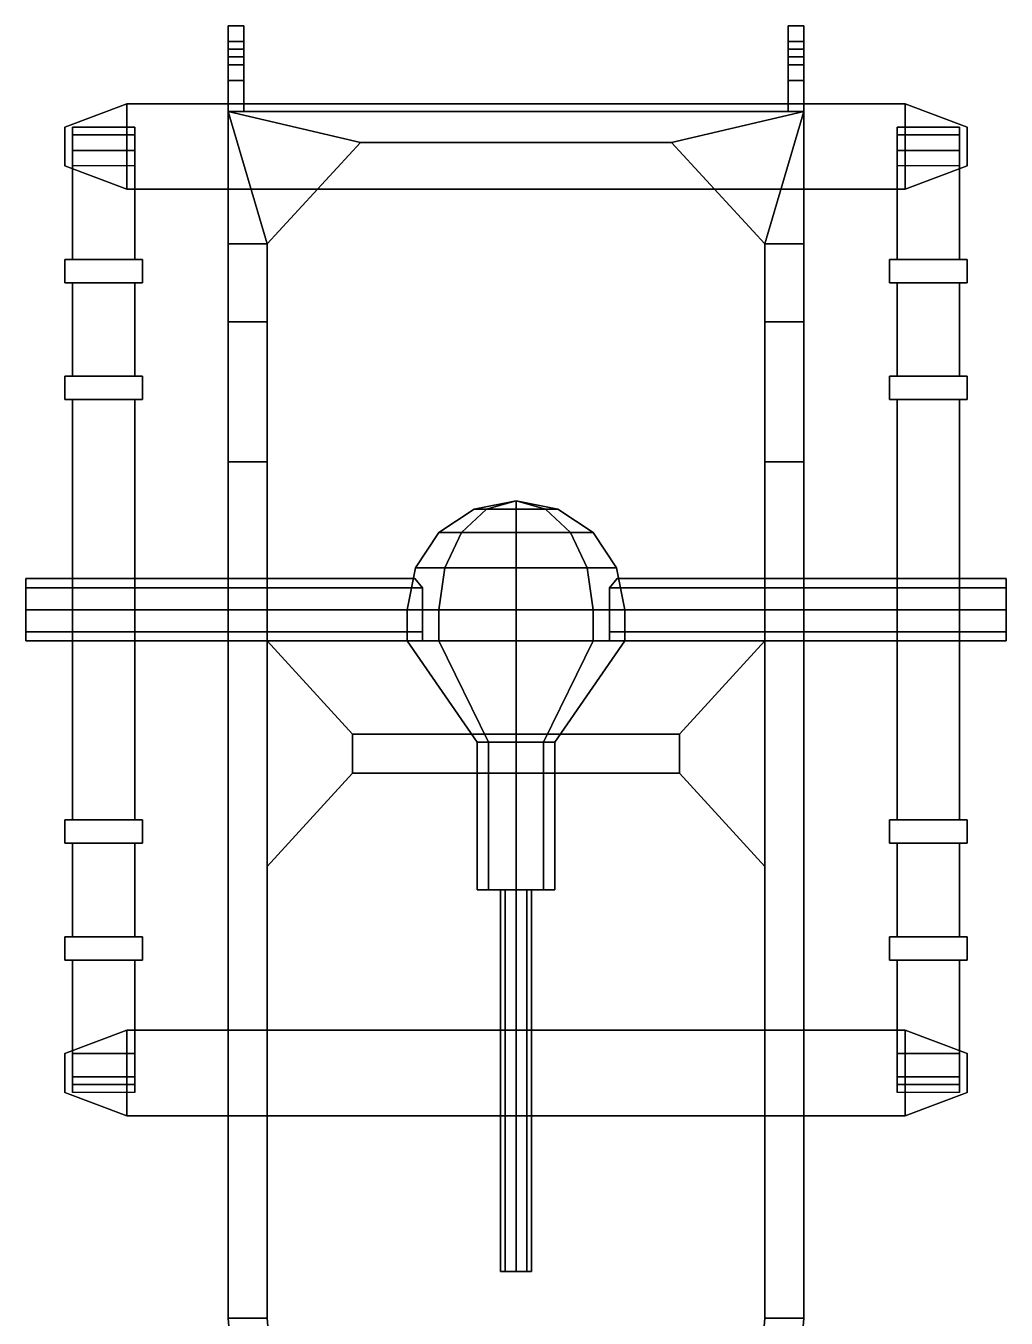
# Model space of a CAD drawing. Extents: x -0.63 to 0.63, y -1.42 to 1.95.
# Drawn here: x -0.63 to 0.63, y 0.29 to 1.95 of the extents above; entities that cross this region are included whole.
import ezdxf

# ---------------------------------------------------------------- set-up
doc = ezdxf.new("R2010")
doc.units = 0
doc.layers.add('FRAME', color=5, linetype='CONTINUOUS')

msp = doc.modelspace()

# ---------------------------------------------------------------- linework, layer by layer
at = {"layer": 'FRAME'}
for points in [[(-0.37, 1.95, 0.57), (-0.37, 1.93, 0.55), (-0.37, 1.92, 0.57), (-0.37, 1.93, 0.58)], [(-0.37, 1.95, 0.6), (-0.37, 1.95, 0.57), (-0.37, 1.93, 0.58), (-0.37, 1.93, 0.59)], [(-0.37, 1.91, 0.63), (-0.37, 1.95, 0.6), (-0.37, 1.93, 0.59), (-0.37, 1.91, 0.61)], [(-0.37, 1.95, 0.6), (-0.37, 1.91, 0.63), (-0.35, 1.91, 0.63), (-0.35, 1.95, 0.6)], [(-0.35, 1.95, 0.6), (-0.35, 1.95, 0.57), (-0.37, 1.95, 0.57), (-0.37, 1.95, 0.6)], [(-0.35, 1.95, 0.57), (-0.35, 1.93, 0.55), (-0.37, 1.93, 0.55), (-0.37, 1.95, 0.57)], [(-0.35, 1.93, 0.58), (-0.35, 1.92, 0.57), (-0.35, 1.93, 0.55), (-0.35, 1.95, 0.57)], [(-0.35, 1.93, 0.59), (-0.35, 1.93, 0.58), (-0.35, 1.95, 0.57), (-0.35, 1.95, 0.6)], [(-0.35, 1.91, 0.61), (-0.35, 1.93, 0.59), (-0.35, 1.95, 0.6), (-0.35, 1.91, 0.63)], [(0.35, 1.91, 0.63), (0.35, 1.95, 0.6), (0.35, 1.93, 0.59), (0.35, 1.91, 0.61)], [(0.35, 1.95, 0.6), (0.35, 1.91, 0.63), (0.37, 1.91, 0.63), (0.37, 1.95, 0.6)], [(0.35, 1.95, 0.6), (0.35, 1.95, 0.57), (0.35, 1.93, 0.58), (0.35, 1.93, 0.59)], [(0.35, 1.95, 0.57), (0.35, 1.93, 0.55), (0.35, 1.92, 0.57), (0.35, 1.93, 0.58)], [(0.37, 1.95, 0.6), (0.37, 1.95, 0.57), (0.35, 1.95, 0.57), (0.35, 1.95, 0.6)], [(0.37, 1.95, 0.57), (0.37, 1.93, 0.55), (0.35, 1.93, 0.55), (0.35, 1.95, 0.57)], [(0.37, 1.91, 0.61), (0.37, 1.93, 0.59), (0.37, 1.95, 0.6), (0.37, 1.91, 0.63)], [(0.37, 1.93, 0.59), (0.37, 1.93, 0.58), (0.37, 1.95, 0.57), (0.37, 1.95, 0.6)], [(0.37, 1.93, 0.58), (0.37, 1.92, 0.57), (0.37, 1.93, 0.55), (0.37, 1.95, 0.57)], [(-0.37, 1.93, 0.55), (-0.37, 1.9, 0.55), (-0.37, 1.91, 0.57), (-0.37, 1.92, 0.57)], [(-0.35, 1.93, 0.55), (-0.35, 1.9, 0.55), (-0.37, 1.9, 0.55), (-0.37, 1.93, 0.55)], [(-0.37, 1.91, 0.61), (-0.37, 1.93, 0.59), (-0.35, 1.93, 0.59), (-0.35, 1.91, 0.61)], [(-0.37, 1.93, 0.58), (-0.37, 1.92, 0.57), (-0.35, 1.92, 0.57), (-0.35, 1.93, 0.58)], [(-0.37, 1.93, 0.59), (-0.37, 1.93, 0.58), (-0.35, 1.93, 0.58), (-0.35, 1.93, 0.59)], [(-0.35, 1.92, 0.57), (-0.35, 1.91, 0.57), (-0.35, 1.9, 0.55), (-0.35, 1.93, 0.55)], [(0.35, 1.93, 0.58), (0.35, 1.92, 0.57), (0.37, 1.92, 0.57), (0.37, 1.93, 0.58)], [(0.35, 1.93, 0.59), (0.35, 1.93, 0.58), (0.37, 1.93, 0.58), (0.37, 1.93, 0.59)], [(0.35, 1.91, 0.61), (0.35, 1.93, 0.59), (0.37, 1.93, 0.59), (0.37, 1.91, 0.61)], [(0.37, 1.93, 0.55), (0.37, 1.9, 0.55), (0.35, 1.9, 0.55), (0.35, 1.93, 0.55)], [(0.35, 1.93, 0.55), (0.35, 1.9, 0.55), (0.35, 1.91, 0.57), (0.35, 1.92, 0.57)], [(0.37, 1.92, 0.57), (0.37, 1.91, 0.57), (0.37, 1.9, 0.55), (0.37, 1.93, 0.55)], [(-0.37, 1.92, 0.57), (-0.37, 1.91, 0.57), (-0.35, 1.91, 0.57), (-0.35, 1.92, 0.57)], [(-0.37, 1.9, 0.55), (-0.37, 1.88, 0.58), (-0.37, 1.88, 0.61), (-0.37, 1.91, 0.57)], [(-0.37, 1.91, 0.57), (-0.37, 1.88, 0.61), (-0.35, 1.88, 0.61), (-0.35, 1.91, 0.57)], [(-0.37, 1.91, 0.63), (-0.37, 1.91, 0.61), (-0.35, 1.91, 0.61), (-0.35, 1.91, 0.63)], [(-0.35, 1.91, 0.57), (-0.35, 1.88, 0.61), (-0.35, 1.88, 0.58), (-0.35, 1.9, 0.55)], [(0.35, 1.92, 0.57), (0.35, 1.91, 0.57), (0.37, 1.91, 0.57), (0.37, 1.92, 0.57)], [(0.35, 1.91, 0.63), (0.35, 1.91, 0.61), (0.37, 1.91, 0.61), (0.37, 1.91, 0.63)], [(0.35, 1.91, 0.57), (0.35, 1.88, 0.61), (0.37, 1.88, 0.61), (0.37, 1.91, 0.57)], [(0.35, 1.9, 0.55), (0.35, 1.88, 0.58), (0.35, 1.88, 0.61), (0.35, 1.91, 0.57)], [(0.37, 1.91, 0.57), (0.37, 1.88, 0.61), (0.37, 1.88, 0.58), (0.37, 1.9, 0.55)], [(-0.35, 1.9, 0.55), (-0.35, 1.88, 0.58), (-0.37, 1.88, 0.58), (-0.37, 1.9, 0.55)], [(0.37, 1.9, 0.55), (0.37, 1.88, 0.58), (0.35, 1.88, 0.58), (0.35, 1.9, 0.55)], [(-0.37, 1.88, 0.58), (-0.37, 1.84, 0.58), (-0.37, 1.84, 0.61), (-0.37, 1.88, 0.61)], [(-0.37, 1.88, 0.61), (-0.37, 1.84, 0.61), (-0.35, 1.84, 0.61), (-0.35, 1.88, 0.61)], [(-0.35, 1.88, 0.58), (-0.35, 1.84, 0.58), (-0.37, 1.84, 0.58), (-0.37, 1.88, 0.58)], [(-0.35, 1.88, 0.61), (-0.35, 1.84, 0.61), (-0.35, 1.84, 0.58), (-0.35, 1.88, 0.58)], [(0.37, 1.88, 0.58), (0.37, 1.84, 0.58), (0.35, 1.84, 0.58), (0.35, 1.88, 0.58)], [(0.35, 1.88, 0.61), (0.35, 1.84, 0.61), (0.37, 1.84, 0.61), (0.37, 1.88, 0.61)], [(0.35, 1.88, 0.58), (0.35, 1.84, 0.58), (0.35, 1.84, 0.61), (0.35, 1.88, 0.61)], [(0.37, 1.88, 0.61), (0.37, 1.84, 0.61), (0.37, 1.84, 0.58), (0.37, 1.88, 0.58)], [(-0.5, 1.85, 0.53), (-0.5, 1.85, 0.46), (-0.58, 1.82, 0.46), (-0.58, 1.82, 0.53)], [(-0.5, 1.85, 0.46), (-0.5, 1.74, 0.46), (-0.58, 1.77, 0.46), (-0.58, 1.82, 0.46)], [(-0.58, 1.82, 0.53), (-0.58, 1.77, 0.53), (-0.5, 1.74, 0.53), (-0.5, 1.85, 0.53)], [(-0.5, 1.85, 0.53), (-0.5, 1.74, 0.53), (0.5, 1.74, 0.53), (0.5, 1.85, 0.53)], [(0.5, 1.85, 0.53), (0.5, 1.85, 0.46), (-0.5, 1.85, 0.46), (-0.5, 1.85, 0.53)], [(0.5, 1.85, 0.46), (0.5, 1.74, 0.46), (-0.5, 1.74, 0.46), (-0.5, 1.85, 0.46)], [(0.58, 1.77, 0.53), (0.58, 1.82, 0.53), (0.5, 1.85, 0.53), (0.5, 1.74, 0.53)], [(0.58, 1.82, 0.53), (0.58, 1.82, 0.46), (0.5, 1.85, 0.46), (0.5, 1.85, 0.53)], [(0.5, 1.74, 0.46), (0.5, 1.85, 0.46), (0.58, 1.82, 0.46), (0.58, 1.77, 0.46)], [(-0.37, 1.84, 0.53), (-0.37, 1.57, 0.53), (-0.37, 1.67, 0.62), (-0.37, 1.84, 0.62)], [(0.37, 1.84, 0.62), (0.37, 1.84, 0.53), (-0.37, 1.84, 0.53), (-0.37, 1.84, 0.62)], [(-0.32, 1.67, 0.53), (-0.32, 1.57, 0.53), (-0.37, 1.57, 0.53), (-0.37, 1.84, 0.53)], [(-0.37, 1.84, 0.62), (-0.37, 1.67, 0.62), (-0.32, 1.67, 0.62), (-0.2, 1.8, 0.62)], [(-0.37, 1.84, 0.53), (-0.2, 1.8, 0.53), (-0.32, 1.67, 0.53), (-0.37, 1.84, 0.53)], [(0.37, 1.84, 0.53), (0.2, 1.8, 0.53), (-0.2, 1.8, 0.53), (-0.37, 1.84, 0.53)], [(0.2, 1.8, 0.62), (0.37, 1.84, 0.62), (-0.37, 1.84, 0.62), (-0.2, 1.8, 0.62)], [(0.2, 1.8, 0.62), (0.32, 1.67, 0.62), (0.37, 1.67, 0.62), (0.37, 1.84, 0.62)], [(0.37, 1.84, 0.53), (0.32, 1.67, 0.53), (0.2, 1.8, 0.53)], [(0.37, 1.84, 0.53), (0.37, 1.57, 0.53), (0.32, 1.57, 0.53), (0.32, 1.67, 0.53)], [(0.37, 1.67, 0.62), (0.37, 1.57, 0.53), (0.37, 1.84, 0.53), (0.37, 1.84, 0.62)], [(-0.58, 1.82, 0.46), (-0.58, 1.77, 0.46), (-0.58, 1.77, 0.53), (-0.58, 1.82, 0.53)], [(-0.57, 1.79, 0.35), (-0.57, 1.82, 0.37), (-0.49, 1.82, 0.37), (-0.49, 1.79, 0.35)], [(-0.57, 1.82, 0.37), (-0.57, 1.82, 0.38), (-0.49, 1.82, 0.38), (-0.49, 1.82, 0.37)], [(-0.57, 1.82, 0.38), (-0.57, 1.81, 0.4), (-0.49, 1.81, 0.4), (-0.49, 1.82, 0.38)], [(-0.57, 1.79, 0.37), (-0.57, 1.82, 0.38), (-0.57, 1.82, 0.37), (-0.57, 1.79, 0.35)], [(-0.57, 1.79, 0.38), (-0.57, 1.81, 0.4), (-0.57, 1.82, 0.38), (-0.57, 1.79, 0.37)], [(-0.57, 1.81, 0.4), (-0.57, 1.81, 0.46), (-0.49, 1.81, 0.46), (-0.49, 1.81, 0.4)], [(-0.57, 1.77, 0.46), (-0.57, 1.81, 0.46), (-0.57, 1.81, 0.4), (-0.57, 1.79, 0.38)], [(-0.49, 1.79, 0.35), (-0.49, 1.82, 0.37), (-0.49, 1.82, 0.38), (-0.49, 1.79, 0.37)], [(-0.49, 1.79, 0.37), (-0.49, 1.82, 0.38), (-0.49, 1.81, 0.4), (-0.49, 1.79, 0.38)], [(-0.49, 1.79, 0.38), (-0.49, 1.81, 0.4), (-0.49, 1.81, 0.46), (-0.49, 1.77, 0.46)], [(0.49, 1.79, 0.38), (0.49, 1.81, 0.4), (0.49, 1.82, 0.38), (0.49, 1.79, 0.37)], [(0.49, 1.79, 0.37), (0.49, 1.82, 0.38), (0.49, 1.82, 0.37), (0.49, 1.79, 0.35)], [(0.49, 1.82, 0.38), (0.49, 1.81, 0.4), (0.57, 1.81, 0.4), (0.57, 1.82, 0.38)], [(0.49, 1.82, 0.37), (0.49, 1.82, 0.38), (0.57, 1.82, 0.38), (0.57, 1.82, 0.37)], [(0.49, 1.79, 0.35), (0.49, 1.82, 0.37), (0.57, 1.82, 0.37), (0.57, 1.79, 0.35)], [(0.49, 1.77, 0.46), (0.49, 1.81, 0.46), (0.49, 1.81, 0.4), (0.49, 1.79, 0.38)], [(0.49, 1.81, 0.4), (0.49, 1.81, 0.46), (0.57, 1.81, 0.46), (0.57, 1.81, 0.4)], [(0.57, 1.79, 0.37), (0.57, 1.82, 0.38), (0.57, 1.81, 0.4), (0.57, 1.79, 0.38)], [(0.57, 1.79, 0.35), (0.57, 1.82, 0.37), (0.57, 1.82, 0.38), (0.57, 1.79, 0.37)], [(0.57, 1.79, 0.38), (0.57, 1.81, 0.4), (0.57, 1.81, 0.46), (0.57, 1.77, 0.46)], [(0.58, 1.77, 0.46), (0.58, 1.82, 0.46), (0.58, 1.82, 0.53), (0.58, 1.77, 0.53)], [(-0.2, 1.8, 0.62), (-0.32, 1.67, 0.62), (-0.32, 1.67, 0.53), (-0.2, 1.8, 0.53)], [(0.2, 1.8, 0.62), (-0.2, 1.8, 0.62), (-0.2, 1.8, 0.53), (0.2, 1.8, 0.53)], [(0.32, 1.67, 0.62), (0.2, 1.8, 0.62), (0.2, 1.8, 0.53), (0.32, 1.67, 0.53)], [(-0.57, 1.65, 0.34), (-0.57, 1.79, 0.37), (-0.57, 1.79, 0.35), (-0.57, 1.65, 0.3)], [(-0.57, 1.65, 0.3), (-0.57, 1.79, 0.35), (-0.49, 1.79, 0.35), (-0.49, 1.65, 0.3)], [(-0.49, 1.65, 0.34), (-0.49, 1.79, 0.37), (-0.57, 1.79, 0.37), (-0.57, 1.65, 0.34)], [(-0.49, 1.79, 0.37), (-0.49, 1.79, 0.38), (-0.57, 1.79, 0.38), (-0.57, 1.79, 0.37)], [(-0.49, 1.79, 0.38), (-0.49, 1.77, 0.46), (-0.57, 1.77, 0.46), (-0.57, 1.79, 0.38)], [(-0.49, 1.65, 0.3), (-0.49, 1.79, 0.35), (-0.49, 1.79, 0.37), (-0.49, 1.65, 0.34)], [(0.57, 1.79, 0.38), (0.57, 1.77, 0.46), (0.49, 1.77, 0.46), (0.49, 1.79, 0.38)], [(0.57, 1.79, 0.37), (0.57, 1.79, 0.38), (0.49, 1.79, 0.38), (0.49, 1.79, 0.37)], [(0.57, 1.65, 0.34), (0.57, 1.79, 0.37), (0.49, 1.79, 0.37), (0.49, 1.65, 0.34)], [(0.49, 1.65, 0.3), (0.49, 1.79, 0.35), (0.57, 1.79, 0.35), (0.57, 1.65, 0.3)], [(0.49, 1.65, 0.34), (0.49, 1.79, 0.37), (0.49, 1.79, 0.35), (0.49, 1.65, 0.3)], [(0.57, 1.65, 0.3), (0.57, 1.79, 0.35), (0.57, 1.79, 0.37), (0.57, 1.65, 0.34)], [(-0.58, 1.77, 0.53), (-0.58, 1.77, 0.46), (-0.5, 1.74, 0.46), (-0.5, 1.74, 0.53)], [(0.5, 1.74, 0.53), (0.5, 1.74, 0.46), (0.58, 1.77, 0.46), (0.58, 1.77, 0.53)], [(-0.5, 1.74, 0.53), (-0.5, 1.74, 0.46), (0.5, 1.74, 0.46), (0.5, 1.74, 0.53)], [(-0.37, 1.57, 0.53), (-0.37, 1.39, 0.49), (-0.37, 0.29, 0.59), (-0.37, 1.67, 0.62)], [(-0.37, 1.67, 0.62), (-0.37, 0.29, 0.59), (-0.32, 0.29, 0.59), (-0.32, 1.67, 0.62)], [(-0.32, 1.67, 0.62), (-0.32, 1.57, 0.53), (-0.32, 1.67, 0.53), (-0.32, 1.6693, 0.6193)], [(-0.32, 0.29, 0.59), (-0.32, 1.39, 0.49), (-0.32, 1.57, 0.53), (-0.32, 1.67, 0.62)], [(0.32, 1.67, 0.53), (0.32, 1.57, 0.53), (0.32, 1.67, 0.62)], [(0.32, 1.67, 0.62), (0.32, 0.29, 0.59), (0.37, 0.29, 0.59), (0.37, 1.67, 0.62)], [(0.32, 1.57, 0.53), (0.32, 1.39, 0.49), (0.32, 0.29, 0.59), (0.32, 1.67, 0.62)], [(0.37, 0.29, 0.59), (0.37, 1.39, 0.49), (0.37, 1.57, 0.53), (0.37, 1.67, 0.62)], [(-0.48, 1.62, 0.36), (-0.48, 1.65, 0.36), (-0.58, 1.65, 0.36), (-0.58, 1.62, 0.36)], [(-0.58, 1.62, 0.36), (-0.58, 1.65, 0.36), (-0.58, 1.65, 0.28), (-0.58, 1.62, 0.28)], [(-0.58, 1.62, 0.28), (-0.58, 1.65, 0.28), (-0.48, 1.65, 0.28), (-0.48, 1.62, 0.28)], [(-0.57, 1.65, 0.3), (-0.58, 1.65, 0.28), (-0.58, 1.65, 0.36), (-0.57, 1.65, 0.34)], [(-0.49, 1.65, 0.3), (-0.48, 1.65, 0.28), (-0.58, 1.65, 0.28), (-0.57, 1.65, 0.3)], [(-0.57, 1.65, 0.34), (-0.58, 1.65, 0.36), (-0.48, 1.65, 0.36), (-0.49, 1.65, 0.34)], [(-0.49, 1.65, 0.34), (-0.48, 1.65, 0.36), (-0.48, 1.65, 0.28), (-0.49, 1.65, 0.3)], [(-0.48, 1.62, 0.28), (-0.48, 1.65, 0.28), (-0.48, 1.65, 0.36), (-0.48, 1.62, 0.36)], [(0.57, 1.65, 0.3), (0.58, 1.65, 0.28), (0.48, 1.65, 0.28), (0.49, 1.65, 0.3)], [(0.49, 1.65, 0.3), (0.48, 1.65, 0.28), (0.48, 1.65, 0.36), (0.49, 1.65, 0.34)], [(0.48, 1.62, 0.36), (0.48, 1.65, 0.36), (0.48, 1.65, 0.28), (0.48, 1.62, 0.28)], [(0.48, 1.62, 0.28), (0.48, 1.65, 0.28), (0.58, 1.65, 0.28), (0.58, 1.62, 0.28)], [(0.49, 1.65, 0.34), (0.48, 1.65, 0.36), (0.58, 1.65, 0.36), (0.57, 1.65, 0.34)], [(0.58, 1.62, 0.36), (0.58, 1.65, 0.36), (0.48, 1.65, 0.36), (0.48, 1.62, 0.36)], [(0.57, 1.65, 0.34), (0.58, 1.65, 0.36), (0.58, 1.65, 0.28), (0.57, 1.65, 0.3)], [(0.58, 1.62, 0.28), (0.58, 1.65, 0.28), (0.58, 1.65, 0.36), (0.58, 1.62, 0.36)], [(-0.49, 1.62, 0.34), (-0.48, 1.62, 0.36), (-0.58, 1.62, 0.36), (-0.57, 1.62, 0.34)], [(-0.57, 1.62, 0.34), (-0.58, 1.62, 0.36), (-0.58, 1.62, 0.28), (-0.57, 1.62, 0.29)], [(-0.57, 1.62, 0.29), (-0.58, 1.62, 0.28), (-0.48, 1.62, 0.28), (-0.49, 1.62, 0.29)], [(-0.49, 1.5, 0.33), (-0.49, 1.62, 0.34), (-0.57, 1.62, 0.34), (-0.57, 1.5, 0.33)], [(-0.57, 1.5, 0.27), (-0.57, 1.62, 0.29), (-0.49, 1.62, 0.29), (-0.49, 1.5, 0.27)], [(-0.57, 1.5, 0.33), (-0.57, 1.62, 0.34), (-0.57, 1.62, 0.29), (-0.57, 1.5, 0.27)], [(-0.49, 1.5, 0.27), (-0.49, 1.62, 0.29), (-0.49, 1.62, 0.34), (-0.49, 1.5, 0.33)], [(-0.49, 1.62, 0.29), (-0.48, 1.62, 0.28), (-0.48, 1.62, 0.36), (-0.49, 1.62, 0.34)], [(0.49, 1.62, 0.34), (0.48, 1.62, 0.36), (0.48, 1.62, 0.28), (0.49, 1.62, 0.29)], [(0.49, 1.62, 0.29), (0.48, 1.62, 0.28), (0.58, 1.62, 0.28), (0.57, 1.62, 0.29)], [(0.57, 1.62, 0.34), (0.58, 1.62, 0.36), (0.48, 1.62, 0.36), (0.49, 1.62, 0.34)], [(0.49, 1.5, 0.33), (0.49, 1.62, 0.34), (0.49, 1.62, 0.29), (0.49, 1.5, 0.27)], [(0.49, 1.5, 0.27), (0.49, 1.62, 0.29), (0.57, 1.62, 0.29), (0.57, 1.5, 0.27)], [(0.57, 1.5, 0.33), (0.57, 1.62, 0.34), (0.49, 1.62, 0.34), (0.49, 1.5, 0.33)], [(0.57, 1.62, 0.29), (0.58, 1.62, 0.28), (0.58, 1.62, 0.36), (0.57, 1.62, 0.34)], [(0.57, 1.5, 0.27), (0.57, 1.62, 0.29), (0.57, 1.62, 0.34), (0.57, 1.5, 0.33)], [(-0.32, 1.57, 0.53), (-0.32, 1.39, 0.49), (-0.37, 1.39, 0.49), (-0.37, 1.57, 0.53)], [(0.37, 1.57, 0.53), (0.37, 1.39, 0.49), (0.32, 1.39, 0.49), (0.32, 1.57, 0.53)], [(-0.58, 1.5, 0.34), (-0.58, 1.47, 0.34), (-0.48, 1.47, 0.34), (-0.48, 1.5, 0.34)], [(-0.48, 1.5, 0.26), (-0.48, 1.47, 0.26), (-0.58, 1.47, 0.26), (-0.58, 1.5, 0.26)], [(-0.58, 1.5, 0.26), (-0.58, 1.47, 0.26), (-0.58, 1.47, 0.34), (-0.58, 1.5, 0.34)], [(-0.58, 1.5, 0.34), (-0.57, 1.5, 0.33), (-0.57, 1.5, 0.27), (-0.58, 1.5, 0.26)], [(-0.58, 1.5, 0.26), (-0.57, 1.5, 0.27), (-0.49, 1.5, 0.27), (-0.48, 1.5, 0.26)], [(-0.48, 1.5, 0.34), (-0.49, 1.5, 0.33), (-0.57, 1.5, 0.33), (-0.58, 1.5, 0.34)], [(-0.48, 1.5, 0.26), (-0.49, 1.5, 0.27), (-0.49, 1.5, 0.33), (-0.48, 1.5, 0.34)], [(-0.48, 1.5, 0.34), (-0.48, 1.47, 0.34), (-0.48, 1.47, 0.26), (-0.48, 1.5, 0.26)], [(0.48, 1.5, 0.34), (0.49, 1.5, 0.33), (0.49, 1.5, 0.27), (0.48, 1.5, 0.26)], [(0.48, 1.5, 0.26), (0.48, 1.47, 0.26), (0.48, 1.47, 0.34), (0.48, 1.5, 0.34)], [(0.48, 1.5, 0.26), (0.49, 1.5, 0.27), (0.57, 1.5, 0.27), (0.58, 1.5, 0.26)], [(0.58, 1.5, 0.26), (0.58, 1.47, 0.26), (0.48, 1.47, 0.26), (0.48, 1.5, 0.26)], [(0.58, 1.5, 0.34), (0.57, 1.5, 0.33), (0.49, 1.5, 0.33), (0.48, 1.5, 0.34)], [(0.48, 1.5, 0.34), (0.48, 1.47, 0.34), (0.58, 1.47, 0.34), (0.58, 1.5, 0.34)], [(0.58, 1.5, 0.26), (0.57, 1.5, 0.27), (0.57, 1.5, 0.33), (0.58, 1.5, 0.34)], [(0.58, 1.5, 0.34), (0.58, 1.47, 0.34), (0.58, 1.47, 0.26), (0.58, 1.5, 0.26)], [(-0.58, 1.47, 0.34), (-0.57, 1.47, 0.33), (-0.49, 1.47, 0.33), (-0.48, 1.47, 0.34)], [(-0.58, 1.47, 0.26), (-0.57, 1.47, 0.27), (-0.57, 1.47, 0.33), (-0.58, 1.47, 0.34)], [(-0.48, 1.47, 0.26), (-0.49, 1.47, 0.27), (-0.57, 1.47, 0.27), (-0.58, 1.47, 0.26)], [(-0.57, 1.47, 0.33), (-0.57, 1.2, 0.32), (-0.49, 1.2, 0.32), (-0.49, 1.47, 0.33)], [(-0.57, 1.47, 0.27), (-0.57, 1.2, 0.25), (-0.57, 1.2, 0.32), (-0.57, 1.47, 0.33)], [(-0.49, 1.47, 0.27), (-0.49, 1.2, 0.25), (-0.57, 1.2, 0.25), (-0.57, 1.47, 0.27)], [(-0.49, 1.47, 0.33), (-0.49, 1.2, 0.32), (-0.49, 1.2, 0.25), (-0.49, 1.47, 0.27)], [(-0.48, 1.47, 0.34), (-0.49, 1.47, 0.33), (-0.49, 1.47, 0.27), (-0.48, 1.47, 0.26)], [(0.48, 1.47, 0.26), (0.49, 1.47, 0.27), (0.49, 1.47, 0.33), (0.48, 1.47, 0.34)], [(0.58, 1.47, 0.26), (0.57, 1.47, 0.27), (0.49, 1.47, 0.27), (0.48, 1.47, 0.26)], [(0.48, 1.47, 0.34), (0.49, 1.47, 0.33), (0.57, 1.47, 0.33), (0.58, 1.47, 0.34)], [(0.49, 1.47, 0.27), (0.49, 1.2, 0.25), (0.49, 1.2, 0.32), (0.49, 1.47, 0.33)], [(0.57, 1.47, 0.27), (0.57, 1.2, 0.25), (0.49, 1.2, 0.25), (0.49, 1.47, 0.27)], [(0.49, 1.47, 0.33), (0.49, 1.2, 0.32), (0.57, 1.2, 0.32), (0.57, 1.47, 0.33)], [(0.58, 1.47, 0.34), (0.57, 1.47, 0.33), (0.57, 1.47, 0.27), (0.58, 1.47, 0.26)], [(0.57, 1.47, 0.33), (0.57, 1.2, 0.32), (0.57, 1.2, 0.25), (0.57, 1.47, 0.27)], [(-0.37, 1.39, 0.49), (-0.37, 0.29, 0.47), (-0.37, 0.29, 0.59)], [(-0.32, 1.39, 0.49), (-0.32, 0.29, 0.47), (-0.37, 0.29, 0.47), (-0.37, 1.39, 0.49)], [(-0.32, 0.29, 0.59), (-0.32, 0.29, 0.47), (-0.32, 1.39, 0.49), (-0.32, 0.29, 0.59)], [(0.32, 1.39, 0.49), (0.32, 0.29, 0.47), (0.32, 0.29, 0.59)], [(0.37, 1.39, 0.49), (0.37, 0.29, 0.47), (0.32, 0.29, 0.47), (0.32, 1.39, 0.49)], [(0.37, 0.29, 0.59), (0.37, 0.29, 0.47), (0.37, 1.39, 0.49), (0.37, 0.29, 0.59)], [(-0.0536, 1.3293, 0.36), (-0.099, 1.299, 0.36), (-0.07, 1.299, 0.43), (-0.0379, 1.3293, 0.3979)], [(-0.0379, 1.3293, 0.3221), (-0.07, 1.299, 0.29), (-0.099, 1.299, 0.36), (-0.0536, 1.3293, 0.36)], [(-0.0379, 1.3293, 0.3979), (-0.07, 1.299, 0.43), (0, 1.299, 0.459), (0, 1.3293, 0.4136)], [(0, 1.3293, 0.3064), (0, 1.299, 0.261), (-0.07, 1.299, 0.29), (-0.0379, 1.3293, 0.3221)], [(0, 1.34, 0.36), (-0.0536, 1.3293, 0.36), (-0.0379, 1.3293, 0.3979), (0, 1.34, 0.36)], [(0, 1.34, 0.36), (-0.0379, 1.3293, 0.3221), (-0.0536, 1.3293, 0.36), (0, 1.34, 0.36)], [(0, 1.34, 0.36), (-0.0379, 1.3293, 0.3979), (0, 1.3293, 0.4136), (0, 1.34, 0.36)], [(0, 1.34, 0.36), (0, 1.3293, 0.3064), (-0.0379, 1.3293, 0.3221), (0, 1.34, 0.36)], [(0, 1.34, 0.36), (0, 1.3293, 0.4136), (0.0379, 1.3293, 0.3979), (0, 1.34, 0.36)], [(0, 1.34, 0.36), (0.0379, 1.3293, 0.3979), (0.0536, 1.3293, 0.36), (0, 1.34, 0.36)], [(0, 1.34, 0.36), (0.0536, 1.3293, 0.36), (0.0379, 1.3293, 0.3221), (0, 1.34, 0.36)], [(0, 1.34, 0.36), (0.0379, 1.3293, 0.3221), (0, 1.3293, 0.3064), (0, 1.34, 0.36)], [(0, 1.3293, 0.4136), (0, 1.299, 0.459), (0.07, 1.299, 0.43), (0.0379, 1.3293, 0.3979)], [(0.0379, 1.3293, 0.3221), (0.07, 1.299, 0.29), (0, 1.299, 0.261), (0, 1.3293, 0.3064)], [(0.0379, 1.3293, 0.3979), (0.07, 1.299, 0.43), (0.099, 1.299, 0.36), (0.0536, 1.3293, 0.36)], [(0.0536, 1.3293, 0.36), (0.099, 1.299, 0.36), (0.07, 1.299, 0.29), (0.0379, 1.3293, 0.3221)], [(-0.099, 1.299, 0.36), (-0.1293, 1.2536, 0.36), (-0.0915, 1.2536, 0.4515), (-0.07, 1.299, 0.43)], [(-0.07, 1.299, 0.29), (-0.0915, 1.2536, 0.2685), (-0.1293, 1.2536, 0.36), (-0.099, 1.299, 0.36)], [(-0.07, 1.299, 0.43), (-0.0915, 1.2536, 0.4515), (0, 1.2536, 0.4893), (0, 1.299, 0.459)], [(0, 1.299, 0.261), (0, 1.2536, 0.2307), (-0.0915, 1.2536, 0.2685), (-0.07, 1.299, 0.29)], [(0, 1.299, 0.459), (0, 1.2536, 0.4893), (0.0915, 1.2536, 0.4515), (0.07, 1.299, 0.43)], [(0.07, 1.299, 0.29), (0.0915, 1.2536, 0.2685), (0, 1.2536, 0.2307), (0, 1.299, 0.261)], [(0.07, 1.299, 0.43), (0.0915, 1.2536, 0.4515), (0.1293, 1.2536, 0.36), (0.099, 1.299, 0.36)], [(0.099, 1.299, 0.36), (0.1293, 1.2536, 0.36), (0.0915, 1.2536, 0.2685), (0.07, 1.299, 0.29)], [(-0.1293, 1.2536, 0.36), (-0.14, 1.2, 0.36), (-0.099, 1.2, 0.459), (-0.0915, 1.2536, 0.4515)], [(-0.0915, 1.2536, 0.2685), (-0.099, 1.2, 0.261), (-0.14, 1.2, 0.36), (-0.1293, 1.2536, 0.36)], [(-0.0915, 1.2536, 0.4515), (-0.099, 1.2, 0.459), (0, 1.2, 0.5), (0, 1.2536, 0.4893)], [(0, 1.2536, 0.2307), (0, 1.2, 0.22), (-0.099, 1.2, 0.261), (-0.0915, 1.2536, 0.2685)], [(0, 1.2536, 0.4893), (0, 1.2, 0.5), (0.099, 1.2, 0.459), (0.0915, 1.2536, 0.4515)], [(0.0915, 1.2536, 0.2685), (0.099, 1.2, 0.261), (0, 1.2, 0.22), (0, 1.2536, 0.2307)], [(0.0915, 1.2536, 0.4515), (0.099, 1.2, 0.459), (0.14, 1.2, 0.36), (0.1293, 1.2536, 0.36)], [(0.1293, 1.2536, 0.36), (0.14, 1.2, 0.36), (0.099, 1.2, 0.261), (0.0915, 1.2536, 0.2685)], [(-0.12, 1.2283, 0.3883), (-0.13, 1.24, 0.36), (-0.63, 1.24, 0.36), (-0.63, 1.2283, 0.3883)], [(-0.13, 1.24, 0.36), (-0.12, 1.2283, 0.3317), (-0.63, 1.2283, 0.3317), (-0.63, 1.24, 0.36)], [(0.13, 1.24, 0.36), (0.12, 1.2283, 0.3883), (0.63, 1.2283, 0.3883), (0.63, 1.24, 0.36)], [(0.12, 1.2283, 0.3317), (0.13, 1.24, 0.36), (0.63, 1.24, 0.36), (0.63, 1.2283, 0.3317)], [(-0.12, 1.2, 0.4), (-0.12, 1.2283, 0.3883), (-0.63, 1.2283, 0.3883), (-0.63, 1.2, 0.4)], [(-0.12, 1.2283, 0.3317), (-0.12, 1.2, 0.32), (-0.63, 1.2, 0.32), (-0.63, 1.2283, 0.3317)], [(0.12, 1.2283, 0.3883), (0.12, 1.2, 0.4), (0.63, 1.2, 0.4), (0.63, 1.2283, 0.3883)], [(0.12, 1.2, 0.32), (0.12, 1.2283, 0.3317), (0.63, 1.2283, 0.3317), (0.63, 1.2, 0.32)], [(-0.12, 1.1717, 0.3883), (-0.12, 1.2, 0.4), (-0.63, 1.2, 0.4), (-0.63, 1.1717, 0.3883)], [(-0.12, 1.2, 0.32), (-0.12, 1.1717, 0.3317), (-0.63, 1.1717, 0.3317), (-0.63, 1.2, 0.32)], [(-0.57, 0.93, 0.33), (-0.57, 1.2, 0.32), (-0.57, 1.2, 0.25), (-0.57, 0.93, 0.27)], [(-0.57, 0.93, 0.27), (-0.57, 1.2, 0.25), (-0.49, 1.2, 0.25), (-0.49, 0.93, 0.27)], [(-0.49, 0.93, 0.33), (-0.49, 1.2, 0.32), (-0.57, 1.2, 0.32), (-0.57, 0.93, 0.33)], [(-0.49, 0.93, 0.27), (-0.49, 1.2, 0.25), (-0.49, 1.2, 0.32), (-0.49, 0.93, 0.33)], [(-0.099, 1.2, 0.459), (-0.14, 1.2, 0.36), (-0.14, 1.16, 0.36), (-0.099, 1.16, 0.459)], [(-0.14, 1.2, 0.36), (-0.099, 1.2, 0.261), (-0.099, 1.16, 0.261), (-0.14, 1.16, 0.36)], [(0, 1.2, 0.5), (-0.099, 1.2, 0.459), (-0.099, 1.16, 0.459), (0, 1.16, 0.5)], [(-0.099, 1.2, 0.261), (0, 1.2, 0.22), (0, 1.16, 0.22), (-0.099, 1.16, 0.261)], [(0.099, 1.2, 0.459), (0, 1.2, 0.5), (0, 1.16, 0.5), (0.099, 1.16, 0.459)], [(0, 1.2, 0.22), (0.099, 1.2, 0.261), (0.099, 1.16, 0.261), (0, 1.16, 0.22)], [(0.14, 1.2, 0.36), (0.099, 1.2, 0.459), (0.099, 1.16, 0.459), (0.14, 1.16, 0.36)], [(0.099, 1.2, 0.261), (0.14, 1.2, 0.36), (0.14, 1.16, 0.36), (0.099, 1.16, 0.261)], [(0.12, 1.2, 0.4), (0.12, 1.1717, 0.3883), (0.63, 1.1717, 0.3883), (0.63, 1.2, 0.4)], [(0.12, 1.1717, 0.3317), (0.12, 1.2, 0.32), (0.63, 1.2, 0.32), (0.63, 1.1717, 0.3317)], [(0.49, 0.93, 0.33), (0.49, 1.2, 0.32), (0.49, 1.2, 0.25), (0.49, 0.93, 0.27)], [(0.49, 0.93, 0.27), (0.49, 1.2, 0.25), (0.57, 1.2, 0.25), (0.57, 0.93, 0.27)], [(0.57, 0.93, 0.33), (0.57, 1.2, 0.32), (0.49, 1.2, 0.32), (0.49, 0.93, 0.33)], [(0.57, 0.93, 0.27), (0.57, 1.2, 0.25), (0.57, 1.2, 0.32), (0.57, 0.93, 0.33)], [(-0.12, 1.16, 0.36), (-0.12, 1.1717, 0.3883), (-0.63, 1.1717, 0.3883), (-0.63, 1.16, 0.36)], [(-0.12, 1.1717, 0.3317), (-0.12, 1.16, 0.36), (-0.63, 1.16, 0.36), (-0.63, 1.1717, 0.3317)], [(0.12, 1.1717, 0.3883), (0.12, 1.16, 0.36), (0.63, 1.16, 0.36), (0.63, 1.1717, 0.3883)], [(0.12, 1.16, 0.36), (0.12, 1.1717, 0.3317), (0.63, 1.1717, 0.3317), (0.63, 1.16, 0.36)], [(-0.21, 0.99, 0.6), (-0.21, 1.04, 0.6), (-0.32, 1.16, 0.6), (-0.32, 0.87, 0.6)], [(-0.21, 1.04, 0.6), (-0.21, 1.04, 0.49), (-0.32, 1.16, 0.49), (-0.32, 1.16, 0.6)], [(-0.21, 1.04, 0.49), (-0.21, 0.99, 0.49), (-0.32, 0.87, 0.49), (-0.32, 1.16, 0.49)], [(-0.099, 1.16, 0.459), (-0.14, 1.16, 0.36), (-0.05, 1.03, 0.36), (-0.0354, 1.03, 0.3954)], [(-0.14, 1.16, 0.36), (-0.099, 1.16, 0.261), (-0.0354, 1.03, 0.3246), (-0.05, 1.03, 0.36)], [(0, 1.16, 0.5), (-0.099, 1.16, 0.459), (-0.0354, 1.03, 0.3954), (0, 1.03, 0.41)], [(-0.099, 1.16, 0.261), (0, 1.16, 0.22), (0, 1.03, 0.31), (-0.0354, 1.03, 0.3246)], [(0.099, 1.16, 0.459), (0, 1.16, 0.5), (0, 1.03, 0.41), (0.0354, 1.03, 0.3954)], [(0, 1.16, 0.22), (0.099, 1.16, 0.261), (0.0354, 1.03, 0.3246), (0, 1.03, 0.31)], [(0.14, 1.16, 0.36), (0.099, 1.16, 0.459), (0.0354, 1.03, 0.3954), (0.05, 1.03, 0.36)], [(0.099, 1.16, 0.261), (0.14, 1.16, 0.36), (0.05, 1.03, 0.36), (0.0354, 1.03, 0.3246)], [(0.21, 1.04, 0.6), (0.21, 0.99, 0.6), (0.32, 0.87, 0.6), (0.32, 1.16, 0.6)], [(0.21, 1.04, 0.49), (0.21, 1.04, 0.6), (0.32, 1.16, 0.6), (0.32, 1.16, 0.49)], [(0.21, 0.99, 0.49), (0.21, 1.04, 0.49), (0.32, 1.16, 0.49), (0.32, 0.87, 0.49)], [(-0.21, 1.04, 0.6), (-0.21, 0.99, 0.6), (0.21, 0.99, 0.6), (0.21, 1.04, 0.6)], [(-0.21, 1.04, 0.49), (-0.21, 1.04, 0.6), (0.21, 1.04, 0.6), (0.21, 1.04, 0.49)], [(-0.21, 0.99, 0.49), (-0.21, 1.04, 0.49), (0.21, 1.04, 0.49), (0.21, 0.99, 0.49)], [(-0.0354, 1.03, 0.3954), (-0.05, 1.03, 0.36), (-0.05, 0.84, 0.36), (-0.0354, 0.84, 0.3954)], [(-0.05, 1.03, 0.36), (-0.0354, 1.03, 0.3246), (-0.0354, 0.84, 0.3246), (-0.05, 0.84, 0.36)], [(0, 1.03, 0.41), (-0.0354, 1.03, 0.3954), (-0.0354, 0.84, 0.3954), (0, 0.84, 0.41)], [(-0.0354, 1.03, 0.3246), (0, 1.03, 0.31), (0, 0.84, 0.31), (-0.0354, 0.84, 0.3246)], [(0.0354, 1.03, 0.3954), (0, 1.03, 0.41), (0, 0.84, 0.41), (0.0354, 0.84, 0.3954)], [(0, 1.03, 0.31), (0.0354, 1.03, 0.3246), (0.0354, 0.84, 0.3246), (0, 0.84, 0.31)], [(0.05, 1.03, 0.36), (0.0354, 1.03, 0.3954), (0.0354, 0.84, 0.3954), (0.05, 0.84, 0.36)], [(0.0354, 1.03, 0.3246), (0.05, 1.03, 0.36), (0.05, 0.84, 0.36), (0.0354, 0.84, 0.3246)], [(-0.21, 0.99, 0.49), (-0.21, 0.99, 0.6), (-0.32, 0.87, 0.6), (-0.32, 0.87, 0.49)], [(-0.21, 0.99, 0.6), (-0.21, 0.99, 0.49), (0.21, 0.99, 0.49), (0.21, 0.99, 0.6)], [(0.21, 0.99, 0.6), (0.21, 0.99, 0.49), (0.32, 0.87, 0.49), (0.32, 0.87, 0.6)], [(-0.58, 0.93, 0.34), (-0.57, 0.93, 0.33), (-0.57, 0.93, 0.27), (-0.58, 0.93, 0.26)], [(-0.58, 0.9, 0.34), (-0.58, 0.93, 0.34), (-0.58, 0.93, 0.26), (-0.58, 0.9, 0.26)], [(-0.58, 0.93, 0.26), (-0.57, 0.93, 0.27), (-0.49, 0.93, 0.27), (-0.48, 0.93, 0.26)], [(-0.58, 0.9, 0.26), (-0.58, 0.93, 0.26), (-0.48, 0.93, 0.26), (-0.48, 0.9, 0.26)], [(-0.48, 0.93, 0.34), (-0.49, 0.93, 0.33), (-0.57, 0.93, 0.33), (-0.58, 0.93, 0.34)], [(-0.48, 0.9, 0.34), (-0.48, 0.93, 0.34), (-0.58, 0.93, 0.34), (-0.58, 0.9, 0.34)], [(-0.48, 0.93, 0.26), (-0.49, 0.93, 0.27), (-0.49, 0.93, 0.33), (-0.48, 0.93, 0.34)], [(-0.48, 0.9, 0.26), (-0.48, 0.93, 0.26), (-0.48, 0.93, 0.34), (-0.48, 0.9, 0.34)], [(0.48, 0.9, 0.34), (0.48, 0.93, 0.34), (0.48, 0.93, 0.26), (0.48, 0.9, 0.26)], [(0.48, 0.93, 0.34), (0.49, 0.93, 0.33), (0.49, 0.93, 0.27), (0.48, 0.93, 0.26)], [(0.48, 0.9, 0.26), (0.48, 0.93, 0.26), (0.58, 0.93, 0.26), (0.58, 0.9, 0.26)], [(0.48, 0.93, 0.26), (0.49, 0.93, 0.27), (0.57, 0.93, 0.27), (0.58, 0.93, 0.26)], [(0.58, 0.9, 0.34), (0.58, 0.93, 0.34), (0.48, 0.93, 0.34), (0.48, 0.9, 0.34)], [(0.58, 0.93, 0.34), (0.57, 0.93, 0.33), (0.49, 0.93, 0.33), (0.48, 0.93, 0.34)], [(0.58, 0.93, 0.26), (0.57, 0.93, 0.27), (0.57, 0.93, 0.33), (0.58, 0.93, 0.34)], [(0.58, 0.9, 0.26), (0.58, 0.93, 0.26), (0.58, 0.93, 0.34), (0.58, 0.9, 0.34)], [(-0.58, 0.9, 0.26), (-0.57, 0.9, 0.27), (-0.57, 0.9, 0.33), (-0.58, 0.9, 0.34)], [(-0.48, 0.9, 0.26), (-0.49, 0.9, 0.27), (-0.57, 0.9, 0.27), (-0.58, 0.9, 0.26)], [(-0.58, 0.9, 0.34), (-0.57, 0.9, 0.33), (-0.49, 0.9, 0.33), (-0.48, 0.9, 0.34)], [(-0.57, 0.9, 0.27), (-0.57, 0.78, 0.29), (-0.57, 0.78, 0.34), (-0.57, 0.9, 0.33)], [(-0.49, 0.9, 0.27), (-0.49, 0.78, 0.29), (-0.57, 0.78, 0.29), (-0.57, 0.9, 0.27)], [(-0.57, 0.9, 0.33), (-0.57, 0.78, 0.34), (-0.49, 0.78, 0.34), (-0.49, 0.9, 0.33)], [(-0.49, 0.9, 0.33), (-0.49, 0.78, 0.34), (-0.49, 0.78, 0.29), (-0.49, 0.9, 0.27)], [(-0.48, 0.9, 0.34), (-0.49, 0.9, 0.33), (-0.49, 0.9, 0.27), (-0.48, 0.9, 0.26)], [(0.48, 0.9, 0.26), (0.49, 0.9, 0.27), (0.49, 0.9, 0.33), (0.48, 0.9, 0.34)], [(0.58, 0.9, 0.26), (0.57, 0.9, 0.27), (0.49, 0.9, 0.27), (0.48, 0.9, 0.26)], [(0.48, 0.9, 0.34), (0.49, 0.9, 0.33), (0.57, 0.9, 0.33), (0.58, 0.9, 0.34)], [(0.49, 0.9, 0.27), (0.49, 0.78, 0.29), (0.49, 0.78, 0.34), (0.49, 0.9, 0.33)], [(0.57, 0.9, 0.27), (0.57, 0.78, 0.29), (0.49, 0.78, 0.29), (0.49, 0.9, 0.27)], [(0.49, 0.9, 0.33), (0.49, 0.78, 0.34), (0.57, 0.78, 0.34), (0.57, 0.9, 0.33)], [(0.58, 0.9, 0.34), (0.57, 0.9, 0.33), (0.57, 0.9, 0.27), (0.58, 0.9, 0.26)], [(0.57, 0.9, 0.33), (0.57, 0.78, 0.34), (0.57, 0.78, 0.29), (0.57, 0.9, 0.27)], [(-0.0354, 0.84, 0.3954), (-0.05, 0.84, 0.36), (-0.02, 0.84, 0.36), (-0.0141, 0.84, 0.3741)], [(-0.05, 0.84, 0.36), (-0.0354, 0.84, 0.3246), (-0.0141, 0.84, 0.3459), (-0.02, 0.84, 0.36)], [(0, 0.84, 0.41), (-0.0354, 0.84, 0.3954), (-0.0141, 0.84, 0.3741), (0, 0.84, 0.38)], [(-0.0354, 0.84, 0.3246), (0, 0.84, 0.31), (0, 0.84, 0.34), (-0.0141, 0.84, 0.3459)], [(-0.0141, 0.84, 0.3741), (-0.02, 0.84, 0.36), (-0.02, 0.35, 0.49), (-0.0141, 0.35, 0.5041)], [(-0.02, 0.84, 0.36), (-0.0141, 0.84, 0.3459), (-0.0141, 0.35, 0.4759), (-0.02, 0.35, 0.49)], [(0, 0.84, 0.38), (-0.0141, 0.84, 0.3741), (-0.0141, 0.35, 0.5041), (0, 0.35, 0.51)], [(-0.0141, 0.84, 0.3459), (0, 0.84, 0.34), (0, 0.35, 0.47), (-0.0141, 0.35, 0.4759)], [(0.0141, 0.84, 0.3741), (0, 0.84, 0.38), (0, 0.35, 0.51), (0.0141, 0.35, 0.5041)], [(0, 0.84, 0.34), (0.0141, 0.84, 0.3459), (0.0141, 0.35, 0.4759), (0, 0.35, 0.47)], [(0, 0.84, 0.31), (0.0354, 0.84, 0.3246), (0.0141, 0.84, 0.3459), (0, 0.84, 0.34)], [(0.0354, 0.84, 0.3954), (0, 0.84, 0.41), (0, 0.84, 0.38), (0.0141, 0.84, 0.3741)], [(0.02, 0.84, 0.36), (0.0141, 0.84, 0.3741), (0.0141, 0.35, 0.5041), (0.02, 0.35, 0.49)], [(0.0141, 0.84, 0.3459), (0.02, 0.84, 0.36), (0.02, 0.35, 0.49), (0.0141, 0.35, 0.4759)], [(0.0354, 0.84, 0.3246), (0.05, 0.84, 0.36), (0.02, 0.84, 0.36), (0.0141, 0.84, 0.3459)], [(0.05, 0.84, 0.36), (0.0354, 0.84, 0.3954), (0.0141, 0.84, 0.3741), (0.02, 0.84, 0.36)], [(-0.57, 0.78, 0.29), (-0.58, 0.78, 0.28), (-0.58, 0.78, 0.36), (-0.57, 0.78, 0.34)], [(-0.58, 0.78, 0.28), (-0.58, 0.75, 0.28), (-0.58, 0.75, 0.36), (-0.58, 0.78, 0.36)], [(-0.49, 0.78, 0.29), (-0.48, 0.78, 0.28), (-0.58, 0.78, 0.28), (-0.57, 0.78, 0.29)], [(-0.48, 0.78, 0.28), (-0.48, 0.75, 0.28), (-0.58, 0.75, 0.28), (-0.58, 0.78, 0.28)], [(-0.57, 0.78, 0.34), (-0.58, 0.78, 0.36), (-0.48, 0.78, 0.36), (-0.49, 0.78, 0.34)], [(-0.58, 0.78, 0.36), (-0.58, 0.75, 0.36), (-0.48, 0.75, 0.36), (-0.48, 0.78, 0.36)], [(-0.49, 0.78, 0.34), (-0.48, 0.78, 0.36), (-0.48, 0.78, 0.28), (-0.49, 0.78, 0.29)], [(-0.48, 0.78, 0.36), (-0.48, 0.75, 0.36), (-0.48, 0.75, 0.28), (-0.48, 0.78, 0.28)], [(0.48, 0.78, 0.28), (0.48, 0.75, 0.28), (0.48, 0.75, 0.36), (0.48, 0.78, 0.36)], [(0.49, 0.78, 0.29), (0.48, 0.78, 0.28), (0.48, 0.78, 0.36), (0.49, 0.78, 0.34)], [(0.58, 0.78, 0.28), (0.58, 0.75, 0.28), (0.48, 0.75, 0.28), (0.48, 0.78, 0.28)], [(0.57, 0.78, 0.29), (0.58, 0.78, 0.28), (0.48, 0.78, 0.28), (0.49, 0.78, 0.29)], [(0.48, 0.78, 0.36), (0.48, 0.75, 0.36), (0.58, 0.75, 0.36), (0.58, 0.78, 0.36)], [(0.49, 0.78, 0.34), (0.48, 0.78, 0.36), (0.58, 0.78, 0.36), (0.57, 0.78, 0.34)], [(0.57, 0.78, 0.34), (0.58, 0.78, 0.36), (0.58, 0.78, 0.28), (0.57, 0.78, 0.29)], [(0.58, 0.78, 0.36), (0.58, 0.75, 0.36), (0.58, 0.75, 0.28), (0.58, 0.78, 0.28)], [(-0.57, 0.75, 0.3), (-0.58, 0.75, 0.28), (-0.48, 0.75, 0.28), (-0.49, 0.75, 0.3)], [(-0.57, 0.75, 0.34), (-0.58, 0.75, 0.36), (-0.58, 0.75, 0.28), (-0.57, 0.75, 0.3)], [(-0.49, 0.75, 0.34), (-0.48, 0.75, 0.36), (-0.58, 0.75, 0.36), (-0.57, 0.75, 0.34)], [(-0.57, 0.75, 0.34), (-0.57, 0.63, 0.35), (-0.49, 0.63, 0.35), (-0.49, 0.75, 0.34)], [(-0.57, 0.75, 0.3), (-0.57, 0.63, 0.33), (-0.57, 0.63, 0.35), (-0.57, 0.75, 0.34)], [(-0.49, 0.75, 0.3), (-0.49, 0.63, 0.33), (-0.57, 0.63, 0.33), (-0.57, 0.75, 0.3)], [(-0.49, 0.75, 0.3), (-0.48, 0.75, 0.28), (-0.48, 0.75, 0.36), (-0.49, 0.75, 0.34)], [(-0.49, 0.75, 0.34), (-0.49, 0.63, 0.35), (-0.49, 0.63, 0.33), (-0.49, 0.75, 0.3)], [(0.49, 0.75, 0.34), (0.48, 0.75, 0.36), (0.48, 0.75, 0.28), (0.49, 0.75, 0.3)], [(0.49, 0.75, 0.3), (0.48, 0.75, 0.28), (0.58, 0.75, 0.28), (0.57, 0.75, 0.3)], [(0.57, 0.75, 0.34), (0.58, 0.75, 0.36), (0.48, 0.75, 0.36), (0.49, 0.75, 0.34)], [(0.49, 0.75, 0.3), (0.49, 0.63, 0.33), (0.49, 0.63, 0.35), (0.49, 0.75, 0.34)], [(0.57, 0.75, 0.3), (0.57, 0.63, 0.33), (0.49, 0.63, 0.33), (0.49, 0.75, 0.3)], [(0.49, 0.75, 0.34), (0.49, 0.63, 0.35), (0.57, 0.63, 0.35), (0.57, 0.75, 0.34)], [(0.57, 0.75, 0.3), (0.58, 0.75, 0.28), (0.58, 0.75, 0.36), (0.57, 0.75, 0.34)], [(0.57, 0.75, 0.34), (0.57, 0.63, 0.35), (0.57, 0.63, 0.33), (0.57, 0.75, 0.3)], [(-0.58, 0.63, 0.48), (-0.58, 0.58, 0.48), (-0.5, 0.55, 0.48), (-0.5, 0.66, 0.48)], [(-0.5, 0.66, 0.48), (-0.5, 0.66, 0.39), (-0.58, 0.63, 0.39), (-0.58, 0.63, 0.48)], [(-0.5, 0.66, 0.39), (-0.5, 0.55, 0.39), (-0.58, 0.58, 0.39), (-0.58, 0.63, 0.39)], [(0.5, 0.66, 0.39), (0.5, 0.55, 0.39), (-0.5, 0.55, 0.39), (-0.5, 0.66, 0.39)], [(-0.5, 0.66, 0.48), (-0.5, 0.55, 0.48), (0.5, 0.55, 0.48), (0.5, 0.66, 0.48)], [(0.5, 0.66, 0.48), (0.5, 0.66, 0.39), (-0.5, 0.66, 0.39), (-0.5, 0.66, 0.48)], [(0.5, 0.55, 0.39), (0.5, 0.66, 0.39), (0.58, 0.63, 0.39), (0.58, 0.58, 0.39)], [(0.58, 0.63, 0.48), (0.58, 0.63, 0.39), (0.5, 0.66, 0.39), (0.5, 0.66, 0.48)], [(0.58, 0.58, 0.48), (0.58, 0.63, 0.48), (0.5, 0.66, 0.48), (0.5, 0.55, 0.48)], [(-0.58, 0.63, 0.39), (-0.58, 0.58, 0.39), (-0.58, 0.58, 0.48), (-0.58, 0.63, 0.48)], [(-0.57, 0.63, 0.36), (-0.57, 0.59, 0.38), (-0.57, 0.58, 0.39), (-0.57, 0.63, 0.39)], [(-0.57, 0.63, 0.35), (-0.57, 0.6, 0.36), (-0.57, 0.59, 0.38), (-0.57, 0.63, 0.36)], [(-0.57, 0.63, 0.33), (-0.57, 0.6, 0.35), (-0.57, 0.6, 0.36), (-0.57, 0.63, 0.35)], [(-0.49, 0.63, 0.33), (-0.49, 0.6, 0.35), (-0.57, 0.6, 0.35), (-0.57, 0.63, 0.33)], [(-0.57, 0.63, 0.36), (-0.57, 0.63, 0.39), (-0.49, 0.63, 0.39), (-0.49, 0.63, 0.36)], [(-0.57, 0.63, 0.35), (-0.57, 0.63, 0.36), (-0.49, 0.63, 0.36), (-0.49, 0.63, 0.35)], [(-0.49, 0.63, 0.39), (-0.49, 0.58, 0.39), (-0.49, 0.59, 0.38), (-0.49, 0.63, 0.36)], [(-0.49, 0.63, 0.36), (-0.49, 0.59, 0.38), (-0.49, 0.6, 0.36), (-0.49, 0.63, 0.35)], [(-0.49, 0.63, 0.35), (-0.49, 0.6, 0.36), (-0.49, 0.6, 0.35), (-0.49, 0.63, 0.33)], [(0.49, 0.63, 0.36), (0.49, 0.59, 0.38), (0.49, 0.58, 0.39), (0.49, 0.63, 0.39)], [(0.49, 0.63, 0.36), (0.49, 0.63, 0.39), (0.57, 0.63, 0.39), (0.57, 0.63, 0.36)], [(0.49, 0.63, 0.35), (0.49, 0.6, 0.36), (0.49, 0.59, 0.38), (0.49, 0.63, 0.36)], [(0.49, 0.63, 0.35), (0.49, 0.63, 0.36), (0.57, 0.63, 0.36), (0.57, 0.63, 0.35)], [(0.57, 0.63, 0.33), (0.57, 0.6, 0.35), (0.49, 0.6, 0.35), (0.49, 0.63, 0.33)], [(0.49, 0.63, 0.33), (0.49, 0.6, 0.35), (0.49, 0.6, 0.36), (0.49, 0.63, 0.35)], [(0.57, 0.63, 0.39), (0.57, 0.58, 0.39), (0.57, 0.59, 0.38), (0.57, 0.63, 0.36)], [(0.57, 0.63, 0.36), (0.57, 0.59, 0.38), (0.57, 0.6, 0.36), (0.57, 0.63, 0.35)], [(0.57, 0.63, 0.35), (0.57, 0.6, 0.36), (0.57, 0.6, 0.35), (0.57, 0.63, 0.33)], [(0.58, 0.58, 0.39), (0.58, 0.63, 0.39), (0.58, 0.63, 0.48), (0.58, 0.58, 0.48)], [(-0.49, 0.6, 0.36), (-0.49, 0.59, 0.38), (-0.57, 0.59, 0.38), (-0.57, 0.6, 0.36)], [(-0.49, 0.6, 0.35), (-0.49, 0.6, 0.36), (-0.57, 0.6, 0.36), (-0.57, 0.6, 0.35)], [(0.57, 0.6, 0.36), (0.57, 0.59, 0.38), (0.49, 0.59, 0.38), (0.49, 0.6, 0.36)], [(0.57, 0.6, 0.35), (0.57, 0.6, 0.36), (0.49, 0.6, 0.36), (0.49, 0.6, 0.35)], [(-0.49, 0.59, 0.38), (-0.49, 0.58, 0.39), (-0.57, 0.58, 0.39), (-0.57, 0.59, 0.38)], [(0.57, 0.59, 0.38), (0.57, 0.58, 0.39), (0.49, 0.58, 0.39), (0.49, 0.59, 0.38)], [(-0.58, 0.58, 0.48), (-0.58, 0.58, 0.39), (-0.5, 0.55, 0.39), (-0.5, 0.55, 0.48)], [(0.5, 0.55, 0.48), (0.5, 0.55, 0.39), (0.58, 0.58, 0.39), (0.58, 0.58, 0.48)], [(-0.5, 0.55, 0.48), (-0.5, 0.55, 0.39), (0.5, 0.55, 0.39), (0.5, 0.55, 0.48)], [(-0.37, 0.29, 0.47), (-0.27, -0.96, 0.45), (-0.27, -0.96, 0.56), (-0.37, 0.29, 0.59)], [(-0.32, 0.29, 0.47), (-0.22, -0.96, 0.45), (-0.27, -0.96, 0.45), (-0.37, 0.29, 0.47)], [(-0.22, -0.96, 0.56), (-0.22, -0.96, 0.45), (-0.32, 0.29, 0.47), (-0.32, 0.29, 0.59)], [(0.32, 0.29, 0.47), (0.22, -0.96, 0.45), (0.22, -0.96, 0.56), (0.32, 0.29, 0.59)], [(0.37, 0.29, 0.47), (0.27, -0.96, 0.45), (0.22, -0.96, 0.45), (0.32, 0.29, 0.47)], [(0.27, -0.96, 0.56), (0.27, -0.96, 0.45), (0.37, 0.29, 0.47), (0.37, 0.29, 0.59)]]:
    msp.add_3dface(points, dxfattribs=at)

doc.saveas('drawing.dxf')
